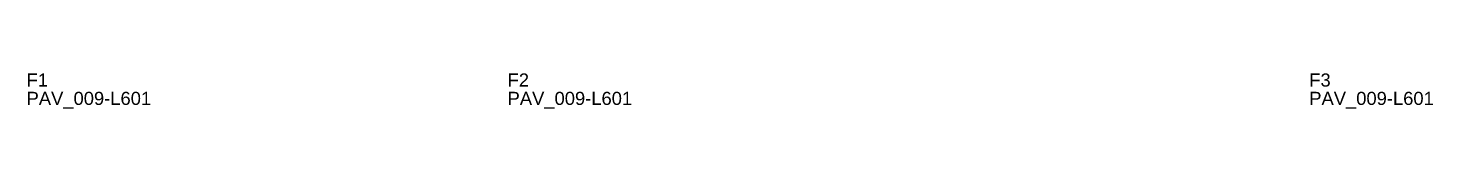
# Model space of a CAD drawing. Header units: metres. Extents: x 222 to 818, y -638 to 1606.
# Drawn here: x 284 to 818, y 1593 to 1606 of the extents above; entities that cross this region are included whole.
import ezdxf

# ---------------------------------------------------------------- set-up
doc = ezdxf.new("R2010")
doc.units = ezdxf.units.M
doc.layers.add('3', color=3, linetype='CONTINUOUS')
doc.layers.add('AUX00', color=7, linetype='CONTINUOUS')
doc.styles.add('STR_STANDARD', font='arial.ttf')

msp = doc.modelspace()

# ---------------------------------------------------------------- texts
at = {"layer": '3', "style": 'STR_STANDARD'}
for s, p in [('F1', (283.2, 1601)), ('F1', (283.2, 1601)), ('F2', (466.2, 1601)), ('F2', (466.2, 1601)), ('F3', (771.2, 1601)), ('F3', (771.2, 1601))]:
    msp.add_text(s, height=5, dxfattribs=at).set_placement(p)
at = {"layer": 'AUX00', "style": 'STR_STANDARD'}
for p in [(283.2, 1594), (283.2, 1594), (466.2, 1594), (466.2, 1594), (771.2, 1594), (771.2, 1594)]:
    msp.add_text('PAV_009-L601', height=5, dxfattribs=at).set_placement(p)

doc.saveas('drawing.dxf')
